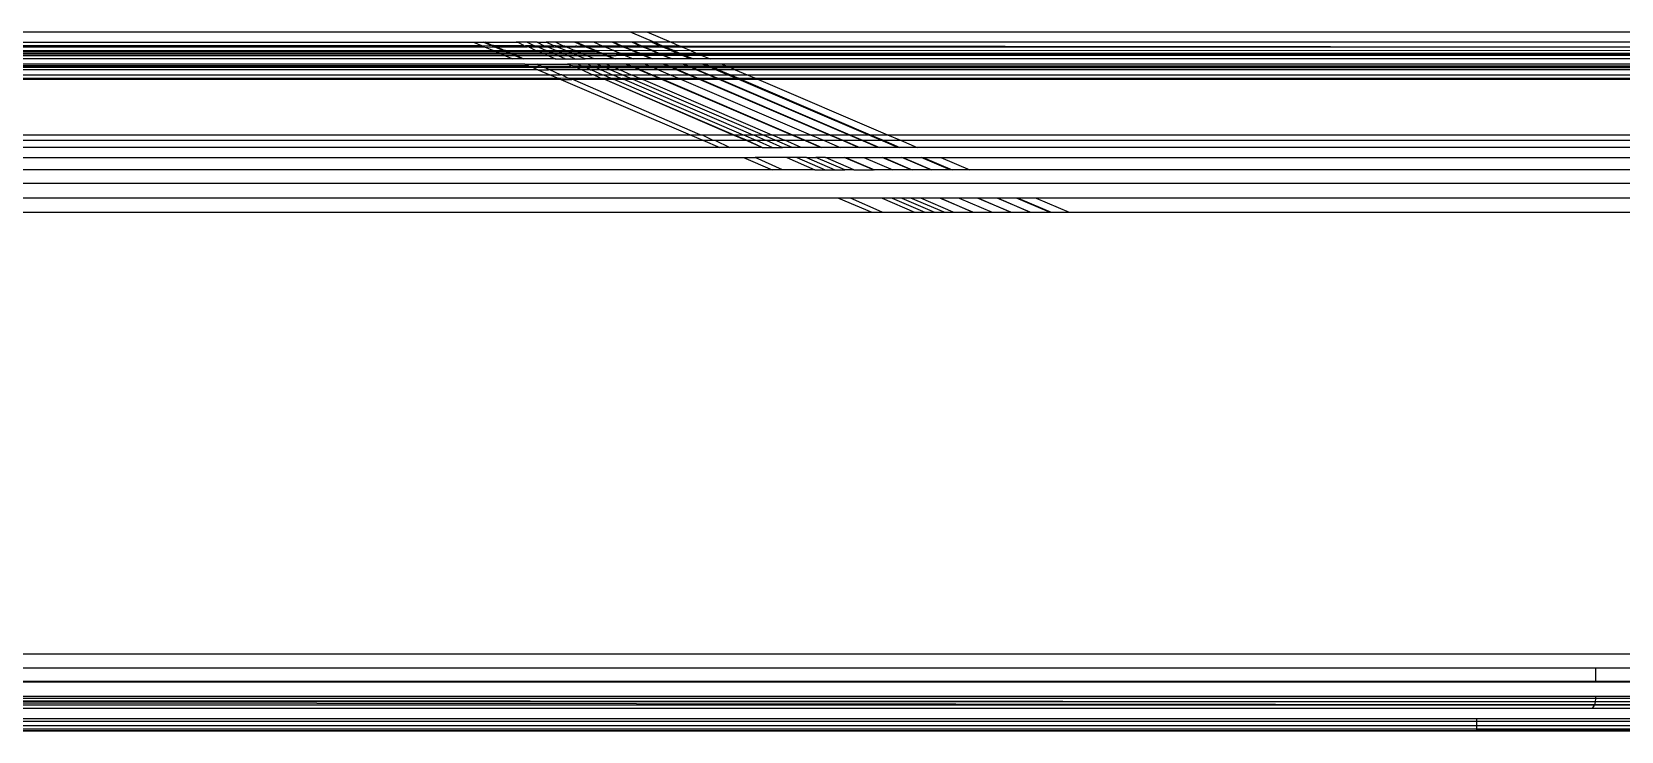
# Model space of a CAD drawing. Header units: inches. Extents: x 17 to 4615, y 5 to 3256.
# Drawn here: x 1533.8 to 1640.4, y 2192 to 2238.9 of the extents above; entities that cross this region are included whole.
import ezdxf

# ---------------------------------------------------------------- set-up
doc = ezdxf.new("R2010")
doc.units = ezdxf.units.IN
doc.header["$MEASUREMENT"] = 0

msp = doc.modelspace()

# ---------------------------------------------------------------- linework, layer by layer
for p, q in [((817.32, 2238.85), (1573.95, 2238.85)), ((1573.95, 2238.85), (1575.59, 2238.15)), ((1573.95, 2238.85), (1575.07, 2238.85)), ((1575.07, 2238.85), (1647.63, 2238.85)), ((1575.07, 2238.85), (1576.7, 2238.15)), ((1564.2, 2237.84), (826.73, 2237.61)), ((826.73, 2237.61), (1564.79, 2237.59)), ((827.27, 2237.84), (1564.2, 2237.84)), ((1346.84, 2238.15), (1563.99, 2237.93)), ((1346.84, 2238.15), (1563.46, 2238.15)), ((1564.79, 2237.59), (1404.37, 2237.54)), ((1404.37, 2237.54), (1564.9, 2237.54)), ((1529.14, 2237.93), (1563.99, 2237.93)), ((1563.46, 2238.15), (1563.99, 2237.93)), ((1563.46, 2238.15), (1564.11, 2238.15)), ((1563.99, 2237.93), (1564.06, 2237.9)), ((1564.06, 2237.9), (1564.64, 2237.93)), ((1564.06, 2237.9), (1564.2, 2237.84)), ((1564.64, 2237.93), (1564.11, 2238.15)), ((1564.11, 2238.15), (1564.27, 2238.15)), ((1564.2, 2237.84), (1564.24, 2237.82)), ((1564.24, 2237.82), (1564.84, 2237.84)), ((1564.24, 2237.82), (1564.79, 2237.59)), ((1564.71, 2237.93), (1564.27, 2238.15)), ((1564.27, 2238.15), (1566.38, 2238.15)), ((1564.71, 2237.9), (1564.64, 2237.93)), ((1564.64, 2237.93), (1564.71, 2237.93)), ((1564.8, 2237.93), (1564.71, 2237.93)), ((1564.84, 2237.84), (1564.71, 2237.9)), ((1564.71, 2237.9), (1564.87, 2237.9)), ((1564.79, 2237.59), (1564.83, 2237.57)), ((1564.87, 2237.9), (1564.8, 2237.93)), ((1564.8, 2237.93), (1566.83, 2237.93)), ((1565.44, 2237.59), (1564.83, 2237.57)), ((1564.83, 2237.57), (1564.9, 2237.54)), ((1564.89, 2237.82), (1564.84, 2237.84)), ((1564.96, 2237.84), (1564.87, 2237.9)), ((1564.87, 2237.9), (1567, 2237.9)), ((1564.89, 2237.82), (1564.96, 2237.84)), ((1565.44, 2237.59), (1564.89, 2237.82)), ((1564.9, 2237.54), (1565.55, 2237.54)), ((1564.9, 2237.54), (1565.2, 2237.41)), ((1565, 2237.84), (1564.96, 2237.84)), ((1565.04, 2237.82), (1565, 2237.84)), ((1565.04, 2237.82), (1567.03, 2237.84)), ((1565.51, 2237.59), (1565.04, 2237.82)), ((1565.51, 2237.59), (1565.44, 2237.59)), ((1565.44, 2237.59), (1565.55, 2237.54)), ((1565.59, 2237.59), (1565.51, 2237.59)), ((1565.85, 2237.41), (1565.55, 2237.54)), ((1565.55, 2237.54), (1565.66, 2237.54)), ((1565.63, 2237.57), (1565.59, 2237.59)), ((1567.62, 2237.59), (1565.63, 2237.57)), ((1565.66, 2237.54), (1565.63, 2237.57)), ((1565.66, 2237.54), (1565.7, 2237.54)), ((1565.91, 2237.41), (1565.7, 2237.54)), ((1565.7, 2237.54), (1567.81, 2237.54)), ((1566.38, 2238.15), (1566.32, 2238.15)), ((1566.38, 2238.15), (1566.41, 2238.15)), ((1566.83, 2237.93), (1566.41, 2238.15)), ((1567.06, 2238.15), (1566.41, 2238.15)), ((1566.83, 2237.93), (1566.94, 2237.92)), ((1567, 2237.9), (1566.94, 2237.92)), ((1566.94, 2237.92), (1567.54, 2237.92)), ((1567.54, 2237.92), (1567, 2237.9)), ((1567.05, 2237.84), (1567, 2237.9)), ((1567.03, 2237.84), (1567.05, 2237.84)), ((1567.14, 2237.84), (1567.05, 2237.84)), ((1567.06, 2238.15), (1567.54, 2237.92)), ((1567.72, 2238.15), (1567.06, 2238.15)), ((1567.18, 2237.82), (1567.14, 2237.84)), ((1567.18, 2237.82), (1567.74, 2237.84)), ((1567.62, 2237.59), (1567.18, 2237.82)), ((1567.54, 2237.92), (1567.59, 2237.92)), ((1567.59, 2237.92), (1567.66, 2237.9)), ((1567.62, 2237.59), (1567.73, 2237.59)), ((1567.66, 2237.9), (1568.2, 2237.92)), ((1567.66, 2237.9), (1567.74, 2237.84)), ((1567.72, 2238.15), (1568.2, 2237.92)), ((1567.72, 2238.15), (1568.32, 2238.15)), ((1567.77, 2237.57), (1567.73, 2237.59)), ((1567.74, 2237.84), (1567.79, 2237.84)), ((1568.33, 2237.59), (1567.77, 2237.57)), ((1567.81, 2237.54), (1567.77, 2237.57)), ((1567.79, 2237.84), (1567.83, 2237.82)), ((1567.81, 2237.54), (1567.84, 2237.54)), ((1567.83, 2237.82), (1568.39, 2237.84)), ((1567.83, 2237.82), (1568.33, 2237.59)), ((1568.03, 2237.41), (1567.84, 2237.54)), ((1567.84, 2237.54), (1568.44, 2237.54)), ((1568.2, 2237.92), (1568.25, 2237.92)), ((1568.25, 2237.92), (1568.32, 2237.9)), ((1568.85, 2237.92), (1568.32, 2238.15)), ((1568.98, 2238.15), (1568.32, 2238.15)), ((1568.32, 2237.9), (1568.85, 2237.92)), ((1568.32, 2237.9), (1568.39, 2237.84)), ((1568.33, 2237.59), (1568.38, 2237.59)), ((1568.38, 2237.59), (1568.42, 2237.57)), ((1568.39, 2237.84), (1568.45, 2237.84)), ((1568.99, 2237.59), (1568.42, 2237.57)), ((1568.42, 2237.57), (1568.44, 2237.54)), ((1568.44, 2237.54), (1568.49, 2237.54)), ((1568.45, 2237.84), (1568.49, 2237.82)), ((1568.49, 2237.82), (1569.05, 2237.84)), ((1568.49, 2237.82), (1568.99, 2237.59)), ((1568.49, 2237.54), (1569.1, 2237.54)), ((1568.49, 2237.54), (1568.74, 2237.41)), ((1568.92, 2237.9), (1568.85, 2237.92)), ((1568.92, 2237.9), (1569.46, 2237.92)), ((1569.05, 2237.84), (1568.92, 2237.9)), ((1568.98, 2238.15), (1569.46, 2237.92)), ((1570.23, 2238.15), (1568.98, 2238.15)), ((1568.99, 2237.59), (1569.04, 2237.59)), ((1569.04, 2237.59), (1569.08, 2237.57)), ((1569.09, 2237.82), (1569.05, 2237.84)), ((1569.64, 2237.59), (1569.08, 2237.57)), ((1569.08, 2237.57), (1569.1, 2237.54)), ((1569.09, 2237.82), (1569.65, 2237.84)), ((1569.64, 2237.59), (1569.09, 2237.82)), ((1569.1, 2237.54), (1569.15, 2237.54)), ((1569.15, 2237.54), (1569.39, 2237.41)), ((1569.15, 2237.54), (1569.75, 2237.54)), ((1569.46, 2237.92), (1569.51, 2237.92)), ((1569.46, 2237.92), (1569.49, 2237.91)), ((1569.49, 2237.91), (1569.51, 2237.92)), ((1569.51, 2237.92), (1569.52, 2237.89)), ((1569.51, 2237.92), (1569.55, 2237.91)), ((1569.52, 2237.89), (1569.55, 2237.91)), ((1569.55, 2237.91), (1569.58, 2237.89)), ((1569.58, 2237.89), (1570.32, 2237.92)), ((1569.58, 2237.89), (1569.65, 2237.84)), ((1569.68, 2237.57), (1569.64, 2237.59)), ((1569.65, 2237.84), (1569.71, 2237.84)), ((1570.24, 2237.59), (1569.68, 2237.57)), ((1569.75, 2237.54), (1569.68, 2237.57)), ((1569.71, 2237.84), (1569.74, 2237.82)), ((1569.74, 2237.82), (1570.54, 2237.84)), ((1569.74, 2237.82), (1570.24, 2237.59)), ((1570.05, 2237.41), (1569.75, 2237.54)), ((1569.75, 2237.54), (1570.35, 2237.54)), ((1570.77, 2237.93), (1570.23, 2238.15)), ((1570.35, 2238.15), (1570.23, 2238.15)), ((1570.24, 2237.59), (1570.3, 2237.59)), ((1570.3, 2237.59), (1570.35, 2237.54)), ((1570.33, 2237.57), (1570.3, 2237.59)), ((1570.39, 2237.89), (1570.32, 2237.92)), ((1571.56, 2237.59), (1570.33, 2237.57)), ((1570.35, 2238.15), (1570.88, 2237.93)), ((1571.55, 2238.15), (1570.35, 2238.15)), ((1570.35, 2237.54), (1570.41, 2237.54)), ((1570.39, 2237.89), (1570.77, 2237.93)), ((1570.41, 2237.54), (1571.61, 2237.54)), ((1570.41, 2237.54), (1570.65, 2237.41)), ((1570.54, 2237.84), (1570.95, 2237.85)), ((1570.81, 2237.91), (1570.77, 2237.93)), ((1570.81, 2237.91), (1570.88, 2237.93)), ((1570.95, 2237.85), (1570.81, 2237.91)), ((1570.88, 2237.93), (1570.92, 2237.91)), ((1570.92, 2237.91), (1572.08, 2237.92)), ((1570.92, 2237.91), (1571.06, 2237.85)), ((1571, 2237.82), (1570.95, 2237.85)), ((1571, 2237.82), (1571.06, 2237.85)), ((1571.56, 2237.59), (1571, 2237.82)), ((1571.06, 2237.85), (1571.11, 2237.82)), ((1571.11, 2237.82), (1572.27, 2237.85)), ((1571.11, 2237.82), (1571.67, 2237.59)), ((1571.55, 2238.15), (1572.08, 2237.92)), ((1572.75, 2238.15), (1571.55, 2238.15)), ((1571.61, 2237.54), (1571.56, 2237.59)), ((1571.59, 2237.57), (1571.56, 2237.59)), ((1571.67, 2237.59), (1571.59, 2237.57)), ((1571.96, 2237.41), (1571.61, 2237.54)), ((1571.67, 2237.59), (1571.7, 2237.57)), ((1572.87, 2237.59), (1571.7, 2237.57)), ((1571.7, 2237.57), (1572.07, 2237.41)), ((1572.08, 2237.92), (1572.13, 2237.9)), ((1572.13, 2237.9), (1573.29, 2237.92)), ((1572.13, 2237.9), (1572.27, 2237.85)), ((1572.27, 2237.85), (1572.32, 2237.82)), ((1572.32, 2237.82), (1573.47, 2237.85)), ((1572.32, 2237.82), (1572.87, 2237.59)), ((1573.29, 2237.92), (1572.75, 2238.15)), ((1572.87, 2238.15), (1572.75, 2238.15)), ((1572.87, 2238.15), (1573.4, 2237.92)), ((1574.07, 2238.15), (1572.87, 2238.15)), ((1572.87, 2237.59), (1572.91, 2237.57)), ((1574.08, 2237.59), (1572.91, 2237.57)), ((1572.91, 2237.57), (1573.28, 2237.41)), ((1573.34, 2237.9), (1573.29, 2237.92)), ((1573.34, 2237.9), (1573.4, 2237.92)), ((1573.47, 2237.85), (1573.34, 2237.9)), ((1573.4, 2237.92), (1573.45, 2237.9)), ((1573.45, 2237.9), (1574.61, 2237.92)), ((1573.45, 2237.9), (1573.58, 2237.85)), ((1573.52, 2237.82), (1573.47, 2237.85)), ((1573.52, 2237.82), (1573.58, 2237.85)), ((1574.08, 2237.59), (1573.52, 2237.82)), ((1573.58, 2237.85), (1573.63, 2237.82)), ((1573.63, 2237.82), (1574.79, 2237.85)), ((1573.63, 2237.82), (1574.19, 2237.59)), ((1574.61, 2237.92), (1574.07, 2238.15)), ((1574.18, 2238.15), (1574.07, 2238.15)), ((1574.11, 2237.57), (1574.08, 2237.59)), ((1574.19, 2237.59), (1574.11, 2237.57)), ((1574.49, 2237.41), (1574.11, 2237.57)), ((1574.18, 2238.15), (1574.72, 2237.92)), ((1575.39, 2238.15), (1574.18, 2238.15)), ((1574.19, 2237.59), (1574.22, 2237.57)), ((1575.4, 2237.59), (1574.22, 2237.57)), ((1574.22, 2237.57), (1574.6, 2237.41)), ((1574.66, 2237.9), (1574.61, 2237.92)), ((1574.66, 2237.9), (1574.72, 2237.92)), ((1574.79, 2237.85), (1574.66, 2237.9)), ((1574.72, 2237.92), (1574.77, 2237.9)), ((1574.77, 2237.9), (1575.93, 2237.92)), ((1574.77, 2237.9), (1574.9, 2237.85)), ((1574.84, 2237.82), (1574.79, 2237.85)), ((1574.84, 2237.82), (1574.9, 2237.85)), ((1575.4, 2237.59), (1574.84, 2237.82)), ((1574.9, 2237.85), (1574.95, 2237.82)), ((1574.95, 2237.82), (1576.1, 2237.85)), ((1574.95, 2237.82), (1575.51, 2237.59)), ((1575.93, 2237.92), (1575.39, 2238.15)), ((1575.59, 2238.15), (1575.39, 2238.15)), ((1575.43, 2237.57), (1575.4, 2237.59)), ((1575.51, 2237.59), (1575.43, 2237.57)), ((1575.83, 2237.4), (1575.43, 2237.57)), ((1575.51, 2237.59), (1575.54, 2237.57)), ((1576.71, 2237.59), (1575.54, 2237.57)), ((1575.54, 2237.57), (1575.93, 2237.4)), ((1575.59, 2238.15), (1576.13, 2237.92)), ((1576.7, 2238.15), (1575.59, 2238.15)), ((1575.97, 2237.9), (1575.93, 2237.92)), ((1575.97, 2237.9), (1576.13, 2237.92)), ((1576.1, 2237.85), (1575.97, 2237.9)), ((1576.15, 2237.83), (1576.1, 2237.85)), ((1576.13, 2237.92), (1576.17, 2237.9)), ((1576.15, 2237.83), (1576.3, 2237.85)), ((1576.71, 2237.59), (1576.15, 2237.83)), ((1576.17, 2237.9), (1577.25, 2237.92)), ((1576.17, 2237.9), (1576.3, 2237.85)), ((1576.3, 2237.85), (1576.35, 2237.83)), ((1576.35, 2237.83), (1577.42, 2237.85)), ((1576.35, 2237.83), (1576.91, 2237.59)), ((1576.7, 2238.15), (1577.25, 2237.92)), ((1649.06, 2238.15), (1576.7, 2238.15)), ((1576.74, 2237.57), (1576.71, 2237.59)), ((1576.91, 2237.59), (1576.74, 2237.57)), ((1577.14, 2237.4), (1576.74, 2237.57)), ((1576.91, 2237.59), (1576.94, 2237.57)), ((1578.03, 2237.59), (1576.94, 2237.57)), ((1576.94, 2237.57), (1577.33, 2237.4)), ((1577.25, 2237.92), (1577.29, 2237.9)), ((1577.29, 2237.9), (1577.42, 2237.85)), ((1577.29, 2237.9), (1649.08, 2237.85)), ((1577.42, 2237.85), (1577.47, 2237.83)), ((1577.47, 2237.83), (1649.08, 2237.85)), ((1577.47, 2237.83), (1578.03, 2237.59)), ((1578.03, 2237.59), (1578.06, 2237.57)), ((1649.1, 2237.59), (1578.06, 2237.57)), ((1578.06, 2237.57), (1578.46, 2237.4)), ((1567.45, 2236.45), (824.02, 2236.45)), ((824.11, 2236.49), (1567.35, 2236.49)), ((1567.15, 2236.58), (824.33, 2236.58)), ((1566.89, 2236.69), (824.58, 2236.69)), ((1566.09, 2237.03), (825.38, 2237.03)), ((825.93, 2237.27), (1565.54, 2237.27)), ((826.31, 2237.43), (1565.2, 2237.41)), ((1565.2, 2237.41), (1195.73, 2237.35)), ((1565.34, 2237.35), (1195.73, 2237.35)), ((1195.73, 2236.55), (1567.15, 2236.58)), ((1565.22, 2237.4), (1565.2, 2237.41)), ((1565.85, 2237.41), (1565.22, 2237.4)), ((1565.22, 2237.4), (1565.34, 2237.35)), ((1565.99, 2237.35), (1565.34, 2237.35)), ((1565.34, 2237.35), (1565.54, 2237.27)), ((1565.54, 2237.27), (1566.09, 2237.03)), ((1565.54, 2237.27), (1566.19, 2237.27)), ((1565.87, 2237.4), (1565.85, 2237.41)), ((1565.91, 2237.41), (1565.87, 2237.4)), ((1565.99, 2237.35), (1565.87, 2237.4)), ((1565.99, 2237.4), (1565.91, 2237.41)), ((1566.03, 2237.4), (1565.99, 2237.4)), ((1566.19, 2237.27), (1565.99, 2237.35)), ((1566.1, 2237.35), (1565.99, 2237.35)), ((1568.03, 2237.41), (1566.03, 2237.4)), ((1566.1, 2237.35), (1566.03, 2237.4)), ((1566.74, 2237.03), (1566.09, 2237.03)), ((1566.14, 2237.35), (1566.1, 2237.35)), ((1566.25, 2237.27), (1566.14, 2237.35)), ((1568.2, 2237.35), (1566.14, 2237.35)), ((1566.74, 2237.03), (1566.19, 2237.27)), ((1566.19, 2237.27), (1566.25, 2237.27)), ((1566.34, 2237.27), (1566.25, 2237.27)), ((1566.34, 2237.27), (1566.8, 2237.03)), ((1566.34, 2237.27), (1568.37, 2237.27)), ((1566.8, 2237.03), (1566.74, 2237.03)), ((1568.92, 2237.03), (1566.8, 2237.03)), ((1566.89, 2236.69), (1567.15, 2236.58)), ((1566.89, 2236.69), (1567.69, 2236.69)), ((1567.15, 2236.58), (1567.21, 2236.55)), ((1567.21, 2236.55), (1567.81, 2236.58)), ((1567.21, 2236.55), (1567.35, 2236.49)), ((1567.35, 2236.49), (1567.45, 2236.45)), ((1567.35, 2236.49), (1568.07, 2236.49)), ((1567.45, 2236.45), (1567.77, 2236.31)), ((1568.21, 2236.45), (1567.45, 2236.45)), ((1567.87, 2236.58), (1567.69, 2236.69)), ((1567.69, 2236.69), (1569.8, 2236.69)), ((1567.81, 2236.58), (1567.87, 2236.58)), ((1567.96, 2236.58), (1567.87, 2236.58)), ((1567.97, 2236.55), (1567.96, 2236.58)), ((1568.01, 2236.55), (1567.97, 2236.55)), ((1568.01, 2236.55), (1569.99, 2236.58)), ((1568.07, 2236.49), (1568.01, 2236.55)), ((1568.08, 2237.4), (1568.03, 2237.41)), ((1568.16, 2236.49), (1568.07, 2236.49)), ((1568.16, 2237.4), (1568.08, 2237.4)), ((1568.74, 2237.41), (1568.16, 2237.4)), ((1568.2, 2237.35), (1568.16, 2237.4)), ((1568.21, 2236.45), (1568.16, 2236.49)), ((1568.16, 2236.49), (1570.24, 2236.49)), ((1568.28, 2237.35), (1568.2, 2237.35)), ((1568.21, 2236.45), (1568.25, 2236.45)), ((1568.49, 2236.31), (1568.25, 2236.45)), ((1568.25, 2236.45), (1570.33, 2236.45)), ((1568.88, 2237.35), (1568.28, 2237.35)), ((1568.37, 2237.27), (1568.28, 2237.35)), ((1568.37, 2237.27), (1568.47, 2237.27)), ((1568.47, 2237.27), (1568.92, 2237.03)), ((1568.47, 2237.27), (1569.08, 2237.27)), ((1568.79, 2237.41), (1568.74, 2237.41)), ((1568.82, 2237.4), (1568.79, 2237.41)), ((1569.39, 2237.41), (1568.82, 2237.4)), ((1568.82, 2237.4), (1568.88, 2237.35)), ((1568.93, 2237.35), (1568.88, 2237.35)), ((1568.95, 2237.03), (1568.92, 2237.03)), ((1568.92, 2237.03), (1569.63, 2237.03)), ((1569.53, 2237.35), (1568.93, 2237.35)), ((1568.93, 2237.35), (1569.08, 2237.27)), ((1569.08, 2237.27), (1569.13, 2237.27)), ((1569.13, 2237.27), (1569.63, 2237.03)), ((1569.13, 2237.27), (1569.73, 2237.27)), ((1569.42, 2237.4), (1569.39, 2237.41)), ((1569.45, 2237.41), (1569.42, 2237.4)), ((1569.47, 2237.4), (1569.45, 2237.41)), ((1570.05, 2237.41), (1569.47, 2237.4)), ((1569.47, 2237.4), (1569.53, 2237.35)), ((1569.59, 2237.35), (1569.53, 2237.35)), ((1570.19, 2237.35), (1569.59, 2237.35)), ((1569.59, 2237.35), (1569.73, 2237.27)), ((1569.63, 2237.03), (1570.28, 2237.03)), ((1569.73, 2237.27), (1569.79, 2237.27)), ((1569.8, 2236.69), (1569.75, 2236.69)), ((1569.79, 2237.27), (1570.28, 2237.03)), ((1569.79, 2237.27), (1570.39, 2237.27)), ((1569.8, 2236.69), (1569.82, 2236.69)), ((1569.99, 2236.58), (1569.82, 2236.69)), ((1570.48, 2236.69), (1569.82, 2236.69)), ((1570.09, 2236.58), (1569.99, 2236.58)), ((1570.07, 2237.4), (1570.05, 2237.41)), ((1570.65, 2237.41), (1570.07, 2237.4)), ((1570.19, 2237.35), (1570.07, 2237.4)), ((1570.15, 2236.55), (1570.09, 2236.58)), ((1570.09, 2236.58), (1570.69, 2236.58)), ((1570.24, 2236.49), (1570.15, 2236.55)), ((1570.79, 2237.35), (1570.19, 2237.35)), ((1570.39, 2237.27), (1570.19, 2237.35)), ((1570.29, 2236.49), (1570.24, 2236.49)), ((1570.28, 2237.03), (1570.94, 2237.03)), ((1570.33, 2236.45), (1570.29, 2236.49)), ((1570.29, 2236.49), (1570.9, 2236.49)), ((1570.38, 2236.45), (1570.33, 2236.45)), ((1570.61, 2236.31), (1570.38, 2236.45)), ((1570.38, 2236.45), (1570.99, 2236.45)), ((1570.94, 2237.03), (1570.39, 2237.27)), ((1570.39, 2237.27), (1570.99, 2237.27)), ((1570.48, 2236.69), (1570.69, 2236.58)), ((1571.14, 2236.69), (1570.48, 2236.69)), ((1570.68, 2237.4), (1570.65, 2237.41)), ((1570.73, 2237.4), (1570.68, 2237.4)), ((1570.69, 2236.58), (1570.75, 2236.58)), ((1571.96, 2237.41), (1570.73, 2237.4)), ((1570.73, 2237.4), (1570.79, 2237.35)), ((1570.75, 2236.58), (1570.81, 2236.55)), ((1570.75, 2236.58), (1571.35, 2236.58)), ((1570.85, 2237.35), (1570.79, 2237.35)), ((1570.81, 2236.55), (1570.9, 2236.49)), ((1572.11, 2237.35), (1570.85, 2237.35)), ((1570.85, 2237.35), (1570.99, 2237.27)), ((1570.9, 2236.49), (1570.95, 2236.49)), ((1571.54, 2237.03), (1570.94, 2237.03)), ((1570.95, 2236.49), (1570.99, 2236.45)), ((1570.95, 2236.49), (1571.55, 2236.49)), ((1570.99, 2237.27), (1571.04, 2237.27)), ((1570.99, 2236.45), (1571.04, 2236.45)), ((1571.54, 2237.03), (1571.04, 2237.27)), ((1571.04, 2237.27), (1572.3, 2237.27)), ((1571.04, 2236.45), (1571.31, 2236.31)), ((1571.04, 2236.45), (1571.64, 2236.45)), ((1571.14, 2236.69), (1571.35, 2236.58)), ((1571.74, 2236.69), (1571.14, 2236.69)), ((1571.35, 2236.58), (1571.4, 2236.58)), ((1571.4, 2236.58), (1571.46, 2236.55)), ((1571.4, 2236.58), (1572, 2236.58)), ((1571.46, 2236.55), (1571.55, 2236.49)), ((1572.86, 2237.03), (1571.54, 2237.03)), ((1571.55, 2236.49), (1571.6, 2236.49)), ((1571.6, 2236.49), (1571.64, 2236.45)), ((1571.6, 2236.49), (1572.21, 2236.49)), ((1571.64, 2236.45), (1571.69, 2236.45)), ((1571.69, 2236.45), (1571.97, 2236.31)), ((1571.69, 2236.45), (1572.3, 2236.45)), ((1572, 2236.58), (1571.74, 2236.69)), ((1572.39, 2236.69), (1571.74, 2236.69)), ((1571.99, 2237.4), (1571.96, 2237.41)), ((1572.07, 2237.41), (1571.99, 2237.4)), ((1572.11, 2237.35), (1571.99, 2237.4)), ((1572, 2236.58), (1572.61, 2236.58)), ((1572, 2236.58), (1572.21, 2236.49)), ((1572.07, 2237.41), (1572.1, 2237.4)), ((1573.28, 2237.41), (1572.1, 2237.4)), ((1572.1, 2237.4), (1572.22, 2237.35)), ((1572.22, 2237.35), (1572.11, 2237.35)), ((1572.3, 2237.27), (1572.11, 2237.35)), ((1572.3, 2236.45), (1572.21, 2236.49)), ((1572.21, 2236.49), (1572.81, 2236.49)), ((1573.42, 2237.35), (1572.22, 2237.35)), ((1572.22, 2237.35), (1572.41, 2237.27)), ((1572.86, 2237.03), (1572.3, 2237.27)), ((1572.3, 2237.27), (1572.41, 2237.27)), ((1572.62, 2236.31), (1572.3, 2236.45)), ((1572.3, 2236.45), (1572.9, 2236.45)), ((1572.39, 2236.69), (1572.61, 2236.58)), ((1573.66, 2236.69), (1572.39, 2236.69)), ((1572.41, 2237.27), (1572.96, 2237.03)), ((1572.41, 2237.27), (1573.01, 2237.26)), ((1572.61, 2236.58), (1572.66, 2236.58)), ((1572.66, 2236.58), (1572.67, 2236.55)), ((1572.66, 2236.58), (1573.92, 2236.58)), ((1572.67, 2236.55), (1572.72, 2236.55)), ((1572.72, 2236.55), (1572.81, 2236.49)), ((1572.81, 2236.49), (1572.86, 2236.49)), ((1572.96, 2237.03), (1572.86, 2237.03)), ((1572.86, 2236.49), (1572.9, 2236.45)), ((1572.86, 2236.49), (1574.12, 2236.49)), ((1572.9, 2236.45), (1572.95, 2236.45)), ((1572.95, 2236.45), (1574.22, 2236.45)), ((1572.95, 2236.45), (1573.23, 2236.31)), ((1574.17, 2237.03), (1572.96, 2237.03)), ((1573.62, 2237.27), (1573.01, 2237.26)), ((1573.28, 2237.41), (1573.3, 2237.4)), ((1574.49, 2237.41), (1573.3, 2237.4)), ((1573.3, 2237.4), (1573.42, 2237.35)), ((1573.42, 2237.35), (1573.62, 2237.27)), ((1574.63, 2237.35), (1573.42, 2237.35)), ((1573.62, 2237.27), (1574.17, 2237.03)), ((1574.83, 2237.27), (1573.62, 2237.27)), ((1573.92, 2236.58), (1573.66, 2236.69)), ((1573.76, 2236.69), (1573.66, 2236.69)), ((1573.76, 2236.69), (1574.03, 2236.58)), ((1574.97, 2236.69), (1573.76, 2236.69)), ((1573.92, 2236.58), (1574.03, 2236.58)), ((1573.92, 2236.58), (1574.12, 2236.49)), ((1574.03, 2236.58), (1575.24, 2236.58)), ((1574.03, 2236.58), (1574.23, 2236.49)), ((1574.22, 2236.45), (1574.12, 2236.49)), ((1574.12, 2236.49), (1574.23, 2236.49)), ((1575.38, 2237.03), (1574.17, 2237.03)), ((1574.54, 2236.31), (1574.22, 2236.45)), ((1574.22, 2236.45), (1574.32, 2236.45)), ((1574.23, 2236.49), (1574.32, 2236.45)), ((1574.23, 2236.49), (1575.44, 2236.49)), ((1574.32, 2236.45), (1574.65, 2236.31)), ((1574.32, 2236.45), (1575.53, 2236.45)), ((1574.51, 2237.4), (1574.49, 2237.41)), ((1574.6, 2237.41), (1574.51, 2237.4)), ((1574.63, 2237.35), (1574.51, 2237.4)), ((1574.6, 2237.41), (1574.62, 2237.4)), ((1574.62, 2237.4), (1574.74, 2237.35)), ((1575.83, 2237.4), (1574.62, 2237.4)), ((1574.83, 2237.27), (1574.63, 2237.35)), ((1574.74, 2237.35), (1574.63, 2237.35)), ((1574.74, 2237.35), (1574.94, 2237.27)), ((1575.95, 2237.35), (1574.74, 2237.35)), ((1575.38, 2237.03), (1574.83, 2237.27)), ((1574.94, 2237.27), (1574.83, 2237.27)), ((1574.94, 2237.27), (1575.49, 2237.03)), ((1576.14, 2237.27), (1574.94, 2237.27)), ((1574.97, 2236.69), (1575.24, 2236.58)), ((1576.18, 2236.69), (1574.97, 2236.69)), ((1575.24, 2236.58), (1576.44, 2236.58)), ((1575.24, 2236.58), (1575.44, 2236.49)), ((1575.49, 2237.03), (1575.38, 2237.03)), ((1575.44, 2236.49), (1575.53, 2236.45)), ((1575.44, 2236.49), (1576.65, 2236.49)), ((1576.7, 2237.03), (1575.49, 2237.03)), ((1575.53, 2236.45), (1575.86, 2236.31)), ((1575.53, 2236.45), (1576.74, 2236.45)), ((1575.95, 2237.35), (1575.83, 2237.4)), ((1575.93, 2237.4), (1575.83, 2237.4)), ((1575.93, 2237.4), (1576.05, 2237.35)), ((1577.14, 2237.4), (1575.93, 2237.4)), ((1576.14, 2237.27), (1575.95, 2237.35)), ((1576.05, 2237.35), (1575.95, 2237.35)), ((1576.05, 2237.35), (1576.25, 2237.27)), ((1577.26, 2237.35), (1576.05, 2237.35)), ((1576.7, 2237.03), (1576.14, 2237.27)), ((1576.25, 2237.27), (1576.14, 2237.27)), ((1576.44, 2236.58), (1576.18, 2236.69)), ((1576.28, 2236.69), (1576.18, 2236.69)), ((1576.25, 2237.27), (1576.8, 2237.03)), ((1577.46, 2237.27), (1576.25, 2237.27)), ((1576.28, 2236.69), (1576.55, 2236.58)), ((1577.49, 2236.69), (1576.28, 2236.69)), ((1576.44, 2236.58), (1576.55, 2236.58)), ((1576.44, 2236.58), (1576.65, 2236.49)), ((1576.55, 2236.58), (1577.76, 2236.58)), ((1576.55, 2236.58), (1576.75, 2236.49)), ((1576.74, 2236.45), (1576.65, 2236.49)), ((1576.65, 2236.49), (1576.75, 2236.49)), ((1576.8, 2237.03), (1576.7, 2237.03)), ((1577.07, 2236.31), (1576.74, 2236.45)), ((1576.74, 2236.45), (1576.84, 2236.45)), ((1576.75, 2236.49), (1576.84, 2236.45)), ((1576.75, 2236.49), (1577.96, 2236.49)), ((1578.01, 2237.03), (1576.8, 2237.03)), ((1576.84, 2236.45), (1577.17, 2236.31)), ((1576.84, 2236.45), (1578.05, 2236.45)), ((1577.26, 2237.35), (1577.14, 2237.4)), ((1577.33, 2237.4), (1577.14, 2237.4)), ((1577.46, 2237.27), (1577.26, 2237.35)), ((1577.45, 2237.35), (1577.26, 2237.35)), ((1577.33, 2237.4), (1577.45, 2237.35)), ((1578.46, 2237.4), (1577.33, 2237.4)), ((1578.58, 2237.35), (1577.45, 2237.35)), ((1577.45, 2237.35), (1577.65, 2237.27)), ((1578.01, 2237.03), (1577.46, 2237.27)), ((1577.65, 2237.27), (1577.46, 2237.27)), ((1577.76, 2236.58), (1577.49, 2236.69)), ((1577.6, 2236.69), (1577.49, 2236.69)), ((1577.6, 2236.69), (1577.86, 2236.58)), ((1578.81, 2236.69), (1577.6, 2236.69)), ((1577.65, 2237.27), (1578.2, 2237.03)), ((1578.77, 2237.27), (1577.65, 2237.27)), ((1577.76, 2236.58), (1577.86, 2236.58)), ((1577.76, 2236.58), (1577.96, 2236.49)), ((1577.86, 2236.58), (1579.07, 2236.58)), ((1577.86, 2236.58), (1578.07, 2236.49)), ((1578.05, 2236.45), (1577.96, 2236.49)), ((1577.96, 2236.49), (1578.07, 2236.49)), ((1578.2, 2237.03), (1578.01, 2237.03)), ((1578.38, 2236.31), (1578.05, 2236.45)), ((1578.05, 2236.45), (1578.16, 2236.45)), ((1578.07, 2236.49), (1578.16, 2236.45)), ((1578.07, 2236.49), (1579.28, 2236.49)), ((1578.16, 2236.45), (1578.48, 2236.31)), ((1578.16, 2236.45), (1579.37, 2236.45)), ((1579.33, 2237.03), (1578.2, 2237.03)), ((1649.11, 2237.41), (1578.46, 2237.4)), ((1578.46, 2237.4), (1578.58, 2237.35)), ((1649.1, 2237.35), (1578.58, 2237.35)), ((1578.58, 2237.35), (1578.77, 2237.27)), ((1578.77, 2237.27), (1579.33, 2237.03)), ((1649.1, 2237.27), (1578.77, 2237.27)), ((1579.07, 2236.58), (1578.81, 2236.69)), ((1579, 2236.69), (1578.81, 2236.69)), ((1579, 2236.69), (1579.26, 2236.58)), ((1580.12, 2236.69), (1579, 2236.69)), ((1579.07, 2236.58), (1579.26, 2236.58)), ((1579.07, 2236.58), (1579.28, 2236.49)), ((1579.26, 2236.58), (1580.39, 2236.58)), ((1579.26, 2236.58), (1579.47, 2236.49)), ((1579.37, 2236.45), (1579.28, 2236.49)), ((1579.28, 2236.49), (1579.47, 2236.49)), ((1649.1, 2237.03), (1579.33, 2237.03)), ((1579.7, 2236.31), (1579.37, 2236.45)), ((1579.37, 2236.45), (1579.56, 2236.45)), ((1579.47, 2236.49), (1579.56, 2236.45)), ((1579.47, 2236.49), (1580.59, 2236.49)), ((1579.56, 2236.45), (1579.88, 2236.31)), ((1579.56, 2236.45), (1580.68, 2236.45)), ((1580.12, 2236.69), (1580.39, 2236.58)), ((1649.13, 2236.69), (1580.12, 2236.69)), ((1580.39, 2236.58), (1649.13, 2236.55)), ((1580.39, 2236.58), (1649.12, 2236.58)), ((1580.39, 2236.58), (1580.59, 2236.49)), ((1580.59, 2236.49), (1580.68, 2236.45)), ((1580.59, 2236.49), (1649.13, 2236.49)), ((1580.68, 2236.45), (1649.13, 2236.45)), ((1580.68, 2236.45), (1581.01, 2236.31)), ((822.34, 2235.74), (1569.12, 2235.74)), ((822.9, 2235.97), (1568.57, 2235.97)), ((1567.77, 2236.31), (823.69, 2236.31)), ((1569.12, 2235.74), (1195.73, 2235.65)), ((1569.32, 2235.65), (1195.73, 2235.65)), ((1567.77, 2236.31), (1568.57, 2235.97)), ((1567.77, 2236.31), (1568.49, 2236.31)), ((1568.57, 2236.31), (1568.49, 2236.31)), ((1569.29, 2235.97), (1568.57, 2236.31)), ((1570.61, 2236.31), (1568.57, 2236.31)), ((1568.57, 2235.97), (1569.12, 2235.74)), ((1568.57, 2235.97), (1569.29, 2235.97)), ((1569.16, 2235.72), (1569.12, 2235.74)), ((1569.78, 2235.74), (1569.16, 2235.72)), ((1569.16, 2235.72), (1569.32, 2235.65)), ((1569.37, 2235.97), (1569.29, 2235.97)), ((1569.32, 2235.65), (1577.98, 2231.95)), ((1569.32, 2235.65), (1570.04, 2235.65)), ((1569.78, 2235.74), (1569.37, 2235.97)), ((1569.37, 2235.97), (1571.41, 2235.97)), ((1569.81, 2235.72), (1569.78, 2235.74)), ((1569.84, 2235.74), (1569.81, 2235.72)), ((1569.87, 2235.72), (1569.84, 2235.74)), ((1569.96, 2235.72), (1569.87, 2235.72)), ((1571.96, 2235.74), (1569.96, 2235.72)), ((1569.96, 2235.72), (1570.04, 2235.65)), ((1570.12, 2235.65), (1570.04, 2235.65)), ((1578.65, 2231.95), (1570.12, 2235.65)), ((1572.21, 2235.65), (1570.12, 2235.65)), ((1570.71, 2236.31), (1570.61, 2236.31)), ((1571.41, 2235.97), (1570.71, 2236.31)), ((1571.31, 2236.31), (1570.71, 2236.31)), ((1571.31, 2236.31), (1571.36, 2236.31)), ((1571.36, 2236.31), (1572.11, 2235.97)), ((1571.97, 2236.31), (1571.36, 2236.31)), ((1571.51, 2235.97), (1571.41, 2235.97)), ((1571.96, 2235.74), (1571.51, 2235.97)), ((1571.51, 2235.97), (1572.11, 2235.97)), ((1571.99, 2235.72), (1571.96, 2235.74)), ((1571.97, 2236.31), (1572.02, 2236.31)), ((1572.09, 2235.72), (1571.99, 2235.72)), ((1572.02, 2236.31), (1572.77, 2235.97)), ((1572.62, 2236.31), (1572.02, 2236.31)), ((1572.66, 2235.74), (1572.09, 2235.72)), ((1572.21, 2235.65), (1572.09, 2235.72)), ((1572.11, 2235.97), (1572.16, 2235.97)), ((1572.16, 2235.97), (1572.66, 2235.74)), ((1572.16, 2235.97), (1572.77, 2235.97)), ((1572.25, 2235.65), (1572.21, 2235.65)), ((1572.86, 2235.65), (1572.25, 2235.65)), ((1580.9, 2231.95), (1572.25, 2235.65)), ((1580.83, 2231.95), (1572.25, 2235.65)), ((1573.42, 2235.97), (1572.62, 2236.31)), ((1573.23, 2236.31), (1572.62, 2236.31)), ((1572.7, 2235.72), (1572.66, 2235.74)), ((1572.75, 2235.72), (1572.7, 2235.72)), ((1573.32, 2235.74), (1572.75, 2235.72)), ((1572.75, 2235.72), (1572.86, 2235.65)), ((1572.77, 2235.97), (1572.82, 2235.97)), ((1572.82, 2235.97), (1573.32, 2235.74)), ((1572.82, 2235.97), (1573.42, 2235.97)), ((1572.91, 2235.65), (1572.86, 2235.65)), ((1573.52, 2235.65), (1572.91, 2235.65)), ((1572.91, 2235.65), (1581.53, 2231.95)), ((1573.23, 2236.31), (1573.28, 2236.31)), ((1573.28, 2236.31), (1574.03, 2235.97)), ((1574.54, 2236.31), (1573.28, 2236.31)), ((1573.32, 2235.74), (1573.35, 2235.72)), ((1573.35, 2235.72), (1573.4, 2235.72)), ((1573.97, 2235.74), (1573.4, 2235.72)), ((1573.4, 2235.72), (1573.52, 2235.65)), ((1573.97, 2235.74), (1573.42, 2235.97)), ((1573.42, 2235.97), (1574.03, 2235.97)), ((1573.57, 2235.65), (1573.52, 2235.65)), ((1574.17, 2235.65), (1573.57, 2235.65)), ((1573.57, 2235.65), (1582.18, 2231.95)), ((1574.01, 2235.72), (1573.97, 2235.74)), ((1574.58, 2235.74), (1574.01, 2235.72)), ((1574.17, 2235.65), (1574.01, 2235.72)), ((1574.03, 2235.97), (1574.08, 2235.97)), ((1574.08, 2235.97), (1574.58, 2235.74)), ((1574.08, 2235.97), (1575.34, 2235.97)), ((1574.78, 2235.65), (1574.17, 2235.65)), ((1582.83, 2231.95), (1574.17, 2235.65)), ((1575.34, 2235.97), (1574.54, 2236.31)), ((1574.65, 2236.31), (1574.54, 2236.31)), ((1574.61, 2235.72), (1574.58, 2235.74)), ((1574.66, 2235.72), (1574.61, 2235.72)), ((1574.65, 2236.31), (1575.44, 2235.97)), ((1575.86, 2236.31), (1574.65, 2236.31)), ((1575.89, 2235.74), (1574.66, 2235.72)), ((1574.66, 2235.72), (1574.78, 2235.65)), ((1574.83, 2235.65), (1574.78, 2235.65)), ((1576.09, 2235.65), (1574.83, 2235.65)), ((1574.83, 2235.65), (1583.45, 2231.95)), ((1575.89, 2235.74), (1575.34, 2235.97)), ((1575.34, 2235.97), (1575.44, 2235.97)), ((1575.44, 2235.97), (1575.99, 2235.74)), ((1575.44, 2235.97), (1576.65, 2235.97)), ((1575.86, 2236.31), (1576.65, 2235.97)), ((1577.07, 2236.31), (1575.86, 2236.31)), ((1575.92, 2235.72), (1575.89, 2235.74)), ((1575.99, 2235.74), (1575.92, 2235.72)), ((1576.09, 2235.65), (1575.92, 2235.72)), ((1575.99, 2235.74), (1576.03, 2235.72)), ((1577.21, 2235.74), (1576.03, 2235.72)), ((1576.03, 2235.72), (1576.19, 2235.65)), ((1576.19, 2235.65), (1576.09, 2235.65)), ((1584.75, 2231.95), (1576.09, 2235.65)), ((1577.4, 2235.65), (1576.19, 2235.65)), ((1576.19, 2235.65), (1584.84, 2231.95)), ((1576.65, 2235.97), (1577.21, 2235.74)), ((1576.65, 2235.97), (1577.86, 2235.97)), ((1577.86, 2235.97), (1577.07, 2236.31)), ((1577.17, 2236.31), (1577.07, 2236.31)), ((1577.17, 2236.31), (1577.97, 2235.97)), ((1578.38, 2236.31), (1577.17, 2236.31)), ((1577.21, 2235.74), (1577.24, 2235.72)), ((1578.42, 2235.74), (1577.24, 2235.72)), ((1577.24, 2235.72), (1577.4, 2235.65)), ((1578.61, 2235.65), (1577.4, 2235.65)), ((1577.4, 2235.65), (1586.06, 2231.95)), ((1578.42, 2235.74), (1577.86, 2235.97)), ((1577.86, 2235.97), (1577.97, 2235.97)), ((1577.97, 2235.97), (1578.52, 2235.74)), ((1577.97, 2235.97), (1579.18, 2235.97)), ((1579.18, 2235.97), (1578.38, 2236.31)), ((1578.48, 2236.31), (1578.38, 2236.31)), ((1578.45, 2235.72), (1578.42, 2235.74)), ((1578.52, 2235.74), (1578.45, 2235.72)), ((1578.61, 2235.65), (1578.45, 2235.72)), ((1578.48, 2236.31), (1579.28, 2235.97)), ((1579.7, 2236.31), (1578.48, 2236.31)), ((1578.52, 2235.74), (1578.55, 2235.72)), ((1579.73, 2235.74), (1578.55, 2235.72)), ((1578.55, 2235.72), (1578.72, 2235.65)), ((1587.29, 2231.95), (1578.61, 2235.65)), ((1578.72, 2235.65), (1578.61, 2235.65)), ((1578.72, 2235.65), (1587.38, 2231.95)), ((1579.93, 2235.65), (1578.72, 2235.65)), ((1579.73, 2235.74), (1579.18, 2235.97)), ((1579.18, 2235.97), (1579.28, 2235.97)), ((1579.28, 2235.97), (1579.83, 2235.74)), ((1579.28, 2235.97), (1580.49, 2235.97)), ((1580.49, 2235.97), (1579.7, 2236.31)), ((1579.88, 2236.31), (1579.7, 2236.31)), ((1579.76, 2235.72), (1579.73, 2235.74)), ((1579.83, 2235.74), (1579.76, 2235.72)), ((1579.93, 2235.65), (1579.76, 2235.72)), ((1579.83, 2235.74), (1579.86, 2235.72)), ((1581.05, 2235.74), (1579.86, 2235.72)), ((1579.86, 2235.72), (1580.03, 2235.65)), ((1579.88, 2236.31), (1580.68, 2235.97)), ((1581.01, 2236.31), (1579.88, 2236.31)), ((1588.6, 2231.95), (1579.93, 2235.65)), ((1580.03, 2235.65), (1579.93, 2235.65)), ((1580.03, 2235.65), (1588.69, 2231.95)), ((1581.24, 2235.65), (1580.03, 2235.65)), ((1581.05, 2235.74), (1580.49, 2235.97)), ((1580.49, 2235.97), (1580.68, 2235.97)), ((1580.68, 2235.97), (1581.23, 2235.74)), ((1580.68, 2235.97), (1581.81, 2235.97)), ((1581.01, 2236.31), (1581.81, 2235.97)), ((1649.13, 2236.31), (1581.01, 2236.31)), ((1581.08, 2235.72), (1581.05, 2235.74)), ((1581.23, 2235.74), (1581.08, 2235.72)), ((1581.24, 2235.65), (1581.08, 2235.72)), ((1581.23, 2235.74), (1581.26, 2235.72)), ((1589.91, 2231.95), (1581.24, 2235.65)), ((1581.42, 2235.65), (1581.24, 2235.65)), ((1582.36, 2235.74), (1581.26, 2235.72)), ((1581.26, 2235.72), (1581.42, 2235.65)), ((1581.42, 2235.65), (1590.06, 2231.95)), ((1582.56, 2235.65), (1581.42, 2235.65)), ((1581.81, 2235.97), (1582.36, 2235.74)), ((1581.81, 2235.97), (1649.13, 2235.97)), ((1582.36, 2235.74), (1582.39, 2235.72)), ((1649.13, 2235.74), (1582.39, 2235.72)), ((1582.39, 2235.72), (1582.56, 2235.65)), ((1582.56, 2235.65), (1591.22, 2231.95)), ((1649.13, 2235.65), (1582.56, 2235.65)), ((1579.97, 2231.1), (811.5, 2231.1)), ((812.63, 2231.59), (1578.84, 2231.59)), ((813.48, 2231.95), (1577.98, 2231.95)), ((1577.98, 2231.95), (1578.84, 2231.59)), ((1577.98, 2231.95), (1578.65, 2231.95)), ((1578.65, 2231.95), (1578.78, 2231.95)), ((1578.78, 2231.95), (1580.83, 2231.95)), ((1578.78, 2231.95), (1579.51, 2231.59)), ((1578.84, 2231.59), (1579.97, 2231.1)), ((1578.84, 2231.59), (1579.51, 2231.59)), ((1579.51, 2231.59), (1579.63, 2231.59)), ((1579.63, 2231.59), (1580.64, 2231.1)), ((1579.63, 2231.59), (1581.69, 2231.59)), ((1580.64, 2231.1), (1579.97, 2231.1)), ((1582.82, 2231.1), (1580.64, 2231.1)), ((1581.69, 2231.59), (1580.83, 2231.95)), ((1580.83, 2231.95), (1580.9, 2231.95)), ((1581.75, 2231.59), (1580.9, 2231.95)), ((1580.9, 2231.95), (1581.53, 2231.95)), ((1581.53, 2231.95), (1581.57, 2231.95)), ((1581.57, 2231.95), (1582.38, 2231.59)), ((1581.57, 2231.95), (1582.18, 2231.95)), ((1582.82, 2231.1), (1581.69, 2231.59)), ((1581.69, 2231.59), (1581.75, 2231.59)), ((1582.82, 2231.1), (1581.75, 2231.59)), ((1581.75, 2231.59), (1582.38, 2231.59)), ((1582.18, 2231.95), (1582.22, 2231.95)), ((1582.22, 2231.95), (1583.04, 2231.59)), ((1582.22, 2231.95), (1582.83, 2231.95)), ((1582.38, 2231.59), (1582.42, 2231.59)), ((1582.42, 2231.59), (1583.51, 2231.1)), ((1582.42, 2231.59), (1583.04, 2231.59)), ((1582.82, 2231.1), (1583.51, 2231.1)), ((1583.69, 2231.59), (1582.83, 2231.95)), ((1582.83, 2231.95), (1583.45, 2231.95)), ((1583.04, 2231.59), (1583.08, 2231.59)), ((1583.08, 2231.59), (1584.17, 2231.1)), ((1583.08, 2231.59), (1583.69, 2231.59)), ((1583.45, 2231.95), (1583.49, 2231.95)), ((1583.49, 2231.95), (1584.75, 2231.95)), ((1583.49, 2231.95), (1584.3, 2231.59)), ((1583.51, 2231.1), (1584.17, 2231.1)), ((1584.82, 2231.1), (1583.69, 2231.59)), ((1583.69, 2231.59), (1584.3, 2231.59)), ((1584.82, 2231.1), (1584.17, 2231.1)), ((1584.3, 2231.59), (1584.34, 2231.59)), ((1585.43, 2231.1), (1584.34, 2231.59)), ((1584.34, 2231.59), (1585.61, 2231.59)), ((1585.61, 2231.59), (1584.75, 2231.95)), ((1584.75, 2231.95), (1584.84, 2231.95)), ((1585.43, 2231.1), (1584.82, 2231.1)), ((1584.84, 2231.95), (1585.69, 2231.59)), ((1584.84, 2231.95), (1586.06, 2231.95)), ((1586.74, 2231.1), (1585.43, 2231.1)), ((1586.74, 2231.1), (1585.61, 2231.59)), ((1585.61, 2231.59), (1585.69, 2231.59)), ((1585.69, 2231.59), (1586.82, 2231.1)), ((1585.69, 2231.59), (1586.92, 2231.59)), ((1586.06, 2231.95), (1586.92, 2231.59)), ((1586.06, 2231.95), (1587.29, 2231.95)), ((1586.82, 2231.1), (1586.74, 2231.1)), ((1588.05, 2231.1), (1586.82, 2231.1)), ((1586.92, 2231.59), (1588.05, 2231.1)), ((1586.92, 2231.59), (1588.15, 2231.59)), ((1588.15, 2231.59), (1587.29, 2231.95)), ((1587.29, 2231.95), (1587.38, 2231.95)), ((1587.38, 2231.95), (1588.23, 2231.59)), ((1587.38, 2231.95), (1588.6, 2231.95)), ((1589.28, 2231.1), (1588.05, 2231.1)), ((1589.28, 2231.1), (1588.15, 2231.59)), ((1588.15, 2231.59), (1588.23, 2231.59)), ((1588.23, 2231.59), (1589.36, 2231.1)), ((1588.23, 2231.59), (1589.46, 2231.59)), ((1589.46, 2231.59), (1588.6, 2231.95)), ((1588.6, 2231.95), (1588.69, 2231.95)), ((1588.69, 2231.95), (1589.54, 2231.59)), ((1588.69, 2231.95), (1589.91, 2231.95)), ((1589.36, 2231.1), (1589.28, 2231.1)), ((1590.59, 2231.1), (1589.36, 2231.1)), ((1590.59, 2231.1), (1589.46, 2231.59)), ((1589.46, 2231.59), (1589.54, 2231.59)), ((1589.54, 2231.59), (1590.67, 2231.1)), ((1589.54, 2231.59), (1590.77, 2231.59)), ((1590.77, 2231.59), (1589.91, 2231.95)), ((1589.91, 2231.95), (1590.06, 2231.95)), ((1590.06, 2231.95), (1590.92, 2231.59)), ((1590.06, 2231.95), (1591.22, 2231.95)), ((1590.67, 2231.1), (1590.59, 2231.1)), ((1591.9, 2231.1), (1590.67, 2231.1)), ((1591.9, 2231.1), (1590.77, 2231.59)), ((1590.77, 2231.59), (1590.92, 2231.59)), ((1590.92, 2231.59), (1592.04, 2231.1)), ((1590.92, 2231.59), (1592.08, 2231.59)), ((1591.22, 2231.95), (1592.08, 2231.59)), ((1591.22, 2231.95), (1655.73, 2231.95)), ((1592.04, 2231.1), (1591.9, 2231.1)), ((1593.21, 2231.1), (1592.04, 2231.1)), ((1592.08, 2231.59), (1593.21, 2231.1)), ((1592.08, 2231.59), (1655.73, 2231.59)), ((1655.73, 2231.1), (1593.21, 2231.1)), ((809.92, 2230.43), (1581.55, 2230.43)), ((1581.55, 2230.43), (1583.49, 2229.6)), ((1581.55, 2230.43), (1582.34, 2230.43)), ((1584.18, 2229.6), (1582.34, 2230.43)), ((1584.46, 2230.43), (1582.34, 2230.43)), ((1584.46, 2230.43), (1586.35, 2229.6)), ((1585.13, 2230.43), (1584.46, 2230.43)), ((1585.13, 2230.43), (1587.04, 2229.6)), ((1585.79, 2230.43), (1585.13, 2230.43)), ((1585.79, 2230.43), (1587.69, 2229.6)), ((1585.79, 2230.43), (1586.4, 2230.43)), ((1588.35, 2229.6), (1586.4, 2230.43)), ((1587.05, 2230.43), (1586.4, 2230.43)), ((1588.96, 2229.6), (1587.05, 2230.43)), ((1587.05, 2230.43), (1588.32, 2230.43)), ((1590.27, 2229.6), (1588.32, 2230.43)), ((1588.32, 2230.43), (1588.4, 2230.43)), ((1588.4, 2230.43), (1590.35, 2229.6)), ((1588.4, 2230.43), (1589.63, 2230.43)), ((1589.63, 2230.43), (1591.58, 2229.6)), ((1589.63, 2230.43), (1590.86, 2230.43)), ((1592.81, 2229.6), (1590.86, 2230.43)), ((1590.86, 2230.43), (1590.94, 2230.43)), ((1590.94, 2230.43), (1592.88, 2229.6)), ((1590.94, 2230.43), (1592.17, 2230.43)), ((1594.12, 2229.6), (1592.17, 2230.43)), ((1592.17, 2230.43), (1592.25, 2230.43)), ((1592.25, 2230.43), (1594.19, 2229.6)), ((1592.25, 2230.43), (1593.48, 2230.43)), ((1595.43, 2229.6), (1593.48, 2230.43)), ((1593.48, 2230.43), (1593.62, 2230.43)), ((1593.62, 2230.43), (1595.56, 2229.6)), ((1593.62, 2230.43), (1594.79, 2230.43)), ((1594.79, 2230.43), (1596.73, 2229.6)), ((1594.79, 2230.43), (1655.73, 2230.43)), ((1583.49, 2229.6), (807.97, 2229.6)), ((1584.18, 2229.6), (1583.49, 2229.6)), ((1586.35, 2229.6), (1584.18, 2229.6)), ((1586.35, 2229.6), (1587.04, 2229.6)), ((1587.04, 2229.6), (1587.69, 2229.6)), ((1587.69, 2229.6), (1588.35, 2229.6)), ((1588.96, 2229.6), (1588.35, 2229.6)), ((1588.96, 2229.6), (1590.27, 2229.6)), ((1590.35, 2229.6), (1590.27, 2229.6)), ((1591.58, 2229.6), (1590.35, 2229.6)), ((1592.81, 2229.6), (1591.58, 2229.6)), ((1592.88, 2229.6), (1592.81, 2229.6)), ((1594.12, 2229.6), (1592.88, 2229.6)), ((1594.19, 2229.6), (1594.12, 2229.6)), ((1595.43, 2229.6), (1594.19, 2229.6)), ((1595.56, 2229.6), (1595.43, 2229.6)), ((1596.73, 2229.6), (1595.56, 2229.6)), ((1655.73, 2229.6), (1596.73, 2229.6)), ((1659.1, 2228.67), (732.36, 2228.67)), ((1587.94, 2227.7), (803.52, 2227.7)), ((1587.94, 2227.7), (1590.16, 2226.75)), ((1588.73, 2227.7), (1587.94, 2227.7)), ((1590.85, 2226.75), (1588.73, 2227.7)), ((1590.86, 2227.7), (1588.73, 2227.7)), ((1590.86, 2227.7), (1593.03, 2226.75)), ((1591.53, 2227.7), (1590.86, 2227.7)), ((1591.53, 2227.7), (1593.71, 2226.75)), ((1592.18, 2227.7), (1591.53, 2227.7)), ((1592.18, 2227.7), (1594.36, 2226.75)), ((1592.79, 2227.7), (1592.18, 2227.7)), ((1595.01, 2226.75), (1592.79, 2227.7)), ((1593.45, 2227.7), (1592.79, 2227.7)), ((1595.63, 2226.75), (1593.45, 2227.7)), ((1594.72, 2227.7), (1593.45, 2227.7)), ((1596.93, 2226.75), (1594.72, 2227.7)), ((1594.79, 2227.7), (1594.72, 2227.7)), ((1594.79, 2227.7), (1596.93, 2226.75)), ((1596.02, 2227.7), (1594.79, 2227.7)), ((1596.02, 2227.7), (1598.24, 2226.75)), ((1597.26, 2227.7), (1596.02, 2227.7)), ((1599.48, 2226.75), (1597.26, 2227.7)), ((1597.33, 2227.7), (1597.26, 2227.7)), ((1597.33, 2227.7), (1599.48, 2226.75)), ((1598.57, 2227.7), (1597.33, 2227.7)), ((1600.79, 2226.75), (1598.57, 2227.7)), ((1598.64, 2227.7), (1598.57, 2227.7)), ((1598.64, 2227.7), (1600.79, 2226.75)), ((1599.87, 2227.7), (1598.64, 2227.7)), ((1602.09, 2226.75), (1599.87, 2227.7)), ((1599.99, 2227.7), (1599.87, 2227.7)), ((1599.99, 2227.7), (1602.2, 2226.75)), ((1601.18, 2227.7), (1599.99, 2227.7)), ((1601.18, 2227.7), (1603.4, 2226.75)), ((1655.73, 2227.7), (1601.18, 2227.7)), ((801.31, 2226.75), (1590.16, 2226.75)), ((1590.16, 2226.75), (1590.85, 2226.75)), ((1590.85, 2226.75), (1593.03, 2226.75)), ((1593.03, 2226.75), (1593.71, 2226.75)), ((1593.71, 2226.75), (1594.36, 2226.75)), ((1594.36, 2226.75), (1595.01, 2226.75)), ((1595.01, 2226.75), (1595.63, 2226.75)), ((1595.63, 2226.75), (1596.93, 2226.75)), ((1596.93, 2226.75), (1598.24, 2226.75)), ((1598.24, 2226.75), (1599.48, 2226.75)), ((1599.48, 2226.75), (1600.79, 2226.75)), ((1600.79, 2226.75), (1602.09, 2226.75)), ((1602.09, 2226.75), (1602.2, 2226.75)), ((1602.2, 2226.75), (1603.4, 2226.75)), ((1603.4, 2226.75), (1655.73, 2226.75)), ((695.73, 2197.15), (1695.73, 2197.15)), ((753.73, 2196.21), (1638.73, 2196.21)), ((1638.73, 2195.31), (1638.73, 2196.21)), ((1638.73, 2196.21), (1652.49, 2196.21)), ((753.73, 2195.31), (1638.73, 2195.31)), ((1638.73, 2195.24), (753.73, 2195.24)), ((1638.73, 2195.24), (1638.73, 2195.31)), ((1638.73, 2195.31), (1651.59, 2195.31)), ((1651.52, 2195.24), (1638.73, 2195.24)), ((753.73, 2194.31), (1638.73, 2194.31)), ((1638.73, 2194.15), (1196.23, 2194.15)), ((1638.69, 2193.93), (1196.23, 2194.15)), ((1638.69, 2193.93), (1446.19, 2193.92)), ((1638.65, 2193.72), (1446.19, 2193.92)), ((1638.65, 2193.72), (1638.69, 2193.93)), ((1638.69, 2193.93), (1638.73, 2194.15)), ((1650.2, 2193.92), (1638.69, 2193.93)), ((1638.73, 2194.15), (1638.73, 2194.31)), ((1638.73, 2194.31), (1650.59, 2194.31)), ((1650.43, 2194.15), (1638.73, 2194.15)), ((753.81, 2193.74), (1638.65, 2193.72)), ((1638.64, 2193.69), (753.82, 2193.69)), ((1638.5, 2193.48), (753.97, 2193.48)), ((761.73, 2192.8), (1630.73, 2192.8)), ((1630.73, 2192.8), (1630.73, 2192.6)), ((1630.73, 2192.8), (1653.53, 2192.8)), ((1638.5, 2193.48), (1638.64, 2193.69)), ((1649.76, 2193.48), (1638.5, 2193.48)), ((1638.64, 2193.69), (1638.65, 2193.72)), ((1649.97, 2193.69), (1638.64, 2193.69)), ((1650.01, 2193.73), (1638.65, 2193.72)), ((1630.73, 2192.6), (761.73, 2192.6)), ((1630.73, 2192.32), (761.73, 2192.32)), ((761.73, 2192.12), (1630.73, 2192.12)), ((761.73, 2191.99), (1630.73, 2191.99)), ((1379.15, 2191.95), (1630.73, 2191.99)), ((1630.73, 2191.95), (1379.15, 2191.95)), ((1630.73, 2192.6), (1630.73, 2192.32)), ((1653.53, 2192.6), (1630.73, 2192.6)), ((1630.73, 2192.32), (1630.73, 2192.12)), ((1653.53, 2192.32), (1630.73, 2192.32)), ((1630.73, 2192.12), (1630.73, 2191.99)), ((1630.73, 2192.12), (1653.53, 2192.12)), ((1653.53, 2191.99), (1630.73, 2191.99)), ((1630.73, 2191.99), (1630.73, 2191.95)), ((1653.53, 2191.95), (1630.73, 2191.95))]:
    msp.add_line(p, q)

doc.saveas('drawing.dxf')
